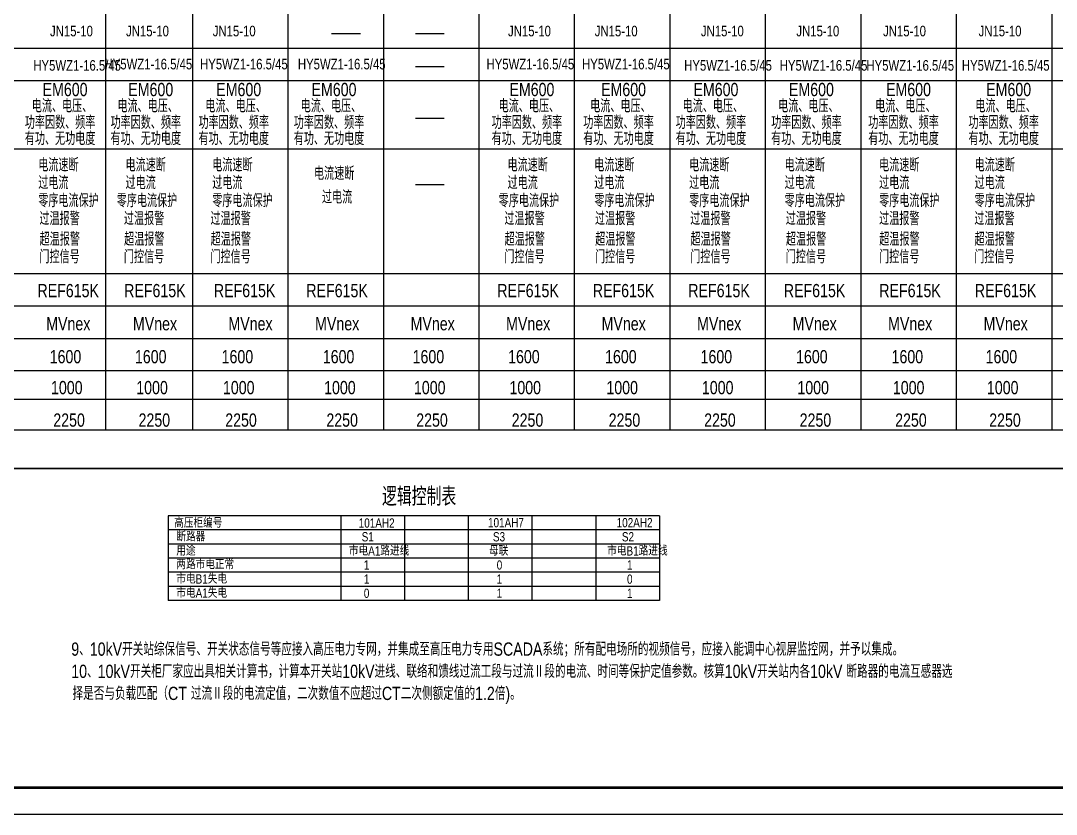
# Model space of a CAD drawing. Extents: x 562591 to 1355713, y 459382 to 835216.
# Drawn here: x 729512 to 768551, y 709699 to 739641 of the extents above; entities that cross this region are included whole.
import ezdxf

# ---------------------------------------------------------------- set-up
doc = ezdxf.new("R2010")
doc.units = 0
doc.header["$LTSCALE"] = 1000
doc.header["$MEASUREMENT"] = 0
doc.layers.add('EQUIP', color=3, linetype='Continuous')
doc.layers.add('TEL_TITLE', color=7, linetype='Continuous')
doc.styles.add('fs', font='fszk.shx', dxfattribs={"width": 0.8, "bigfont": 'hztxt.shx'})
doc.styles.add('H1', font='jrs.shx', dxfattribs={"width": 0.7, "bigfont": 'jhz.shx'})
doc.styles.add('hz', font='jrs.shx', dxfattribs={"width": 0.7, "bigfont": 'hztxt.shx'})
doc.styles.add('Lee', font='jrs.shx', dxfattribs={"bigfont": 'hztxt.shx'})

msp = doc.modelspace()

# ---------------------------------------------------------------- linework, layer by layer
at = {"color": 7}
for p, q in [((732714, 765378), (732714, 724195)), ((735982, 765378), (735982, 724195)), ((735982, 765378), (735982, 724195)), ((735982, 765378), (735982, 724195)), ((735982, 765378), (735982, 724195)), ((739582, 765378), (739582, 724195)), ((739582, 765378), (739582, 724195)), ((739582, 765378), (739582, 724195)), ((739582, 765378), (739582, 724195)), ((743182, 765378), (743182, 724195)), ((743182, 765378), (743182, 724195)), ((746782, 765378), (746782, 724195)), ((746782, 765378), (746782, 724195)), ((746782, 765378), (746782, 724195)), ((746782, 765378), (746782, 724195)), ((750382, 765378), (750382, 724195)), ((750382, 765378), (750382, 724195)), ((753982, 765378), (753982, 724195)), ((753982, 765378), (753982, 724195)), ((757582, 765378), (757582, 724195)), ((757582, 765378), (757582, 724195)), ((761182, 765378), (761182, 724195)), ((761182, 765378), (761182, 724195)), ((761182, 765378), (761182, 724195)), ((761182, 765378), (761182, 724195)), ((764782, 765378), (764782, 724195)), ((768382, 765378), (768382, 724195)), ((768382, 765378), (768382, 724195)), ((741230, 739162), (742317, 739162)), ((741230, 739162), (742317, 739162)), ((744390, 739162), (745476, 739162)), ((744390, 739162), (745476, 739162)), ((775582, 738592), (700978, 738592)), ((744390, 737916), (745476, 737916)), ((744390, 737916), (745476, 737916)), ((775582, 737367), (700978, 737367)), ((744390, 735963), (745476, 735963)), ((744390, 735963), (745476, 735963)), ((775582, 734794), (700978, 734794)), ((775582, 734794), (700978, 734794)), ((744390, 733465), (745476, 733465)), ((744390, 733465), (745476, 733465)), ((700978, 730102), (775582, 730102)), ((700978, 730102), (775582, 730102)), ((700978, 728877), (775582, 728877)), ((700978, 728877), (775582, 728877)), ((700978, 727653), (775582, 727653)), ((700978, 727653), (775582, 727653)), ((700978, 727653), (775582, 727653)), ((700978, 727653), (775582, 727653)), ((775582, 726428), (700978, 726428)), ((775582, 726428), (700978, 726428)), ((775582, 725348), (700978, 725348)), ((775582, 725348), (700978, 725348)), ((775582, 724195), (700978, 724195)), ((775582, 724195), (700978, 724195))]:
    msp.add_line(p, q, dxfattribs=at)
at = {"color": 7, "linetype": 'Continuous', "lineweight": -3}
for p, q in [((753589, 720962), (735068, 720962)), ((735068, 720962), (735068, 717764)), ((753589, 720962), (735068, 720962)), ((735068, 720962), (735068, 717764)), ((741578, 720962), (741578, 717764)), ((741578, 720962), (741578, 717764)), ((741578, 720962), (741578, 717764)), ((741578, 720962), (741578, 717764)), ((743980, 720962), (743980, 717764)), ((743980, 720962), (743980, 717764)), ((746382, 720962), (746382, 717764)), ((746382, 720962), (746382, 717764)), ((748784, 720962), (748784, 717764)), ((748784, 720962), (748784, 717764)), ((751187, 720962), (751187, 717764)), ((751187, 720962), (751187, 717764)), ((753589, 720962), (753589, 717764)), ((753589, 720962), (753589, 717764)), ((753589, 720429), (735068, 720429)), ((753589, 720429), (735068, 720429)), ((753589, 719896), (735068, 719896)), ((753589, 719896), (735068, 719896)), ((753589, 719363), (735068, 719363)), ((753589, 719363), (735068, 719363)), ((753589, 718830), (735068, 718830)), ((753589, 718830), (735068, 718830)), ((753589, 718830), (735068, 718830)), ((753589, 718830), (735068, 718830)), ((753589, 718830), (735068, 718830)), ((753589, 718830), (735068, 718830)), ((753589, 718297), (735068, 718297)), ((753589, 718297), (735068, 718297)), ((753589, 717764), (735068, 717764)), ((753589, 717764), (735068, 717764))]:
    msp.add_line(p, q, dxfattribs=at)
at = {"color": 7, "const_width": 60}
msp.add_lwpolyline([(700978, 765378), (775582, 765378), (775582, 722749), (700978, 722749)], close=True, dxfattribs=at)
at = {"layer": 'TEL_TITLE'}
msp.add_lwpolyline([(691220, 709699), (796320, 709699), (796320, 769099), (691220, 769099)], close=True, dxfattribs=at)
at = {"layer": 'TEL_TITLE', "const_width": 100}
msp.add_lwpolyline([(693720, 710699), (795320, 710699), (795320, 768099), (693720, 768099)], close=True, dxfattribs=at)

# ---------------------------------------------------------------- texts
at = {"color": 7, "width": 0.8}
for s, height, style, p in [('JN15-10', 400, 'H1', (730617, 739051)), ('JN15-10', 400, 'H1', (730617, 739051)), ('JN15-10', 400, 'H1', (733483, 739051)), ('JN15-10', 400, 'H1', (733483, 739051)), ('JN15-10', 400, 'H1', (736751, 739051)), ('JN15-10', 400, 'H1', (736751, 739051)), ('JN15-10', 400, 'H1', (747883, 739051)), ('JN15-10', 400, 'H1', (747883, 739051)), ('JN15-10', 400, 'H1', (751151, 739051)), ('JN15-10', 400, 'H1', (751151, 739051)), ('JN15-10', 400, 'H1', (755153, 739051)), ('JN15-10', 400, 'H1', (755153, 739051)), ('JN15-10', 400, 'H1', (758753, 739051)), ('JN15-10', 400, 'H1', (758753, 739051)), ('JN15-10', 400, 'H1', (762021, 739051)), ('JN15-10', 400, 'H1', (762021, 739051)), ('JN15-10', 400, 'H1', (765621, 739051)), ('JN15-10', 400, 'H1', (765621, 739051)), ('HY5WZ1-16.5/45', 400, 'H1', (729987, 737755)), ('HY5WZ1-16.5/45', 400, 'H1', (729987, 737755)), ('HY5WZ1-16.5/45', 400, 'H1', (732672, 737804)), ('HY5WZ1-16.5/45', 400, 'H1', (732672, 737804)), ('HY5WZ1-16.5/45', 400, 'H1', (736272, 737804)), ('HY5WZ1-16.5/45', 400, 'H1', (736272, 737804)), ('HY5WZ1-16.5/45', 400, 'H1', (739961, 737804)), ('HY5WZ1-16.5/45', 400, 'H1', (739961, 737804)), ('HY5WZ1-16.5/45', 400, 'H1', (747072, 737804)), ('HY5WZ1-16.5/45', 400, 'H1', (747072, 737804)), ('HY5WZ1-16.5/45', 400, 'H1', (750672, 737804)), ('HY5WZ1-16.5/45', 400, 'H1', (750672, 737804)), ('HY5WZ1-16.5/45', 400, 'H1', (754524, 737755)), ('HY5WZ1-16.5/45', 400, 'H1', (754524, 737755)), ('HY5WZ1-16.5/45', 400, 'H1', (758124, 737755)), ('HY5WZ1-16.5/45', 400, 'H1', (758124, 737755)), ('HY5WZ1-16.5/45', 400, 'H1', (761392, 737755)), ('HY5WZ1-16.5/45', 400, 'H1', (761392, 737755)), ('HY5WZ1-16.5/45', 400, 'H1', (764992, 737755)), ('HY5WZ1-16.5/45', 400, 'H1', (764992, 737755)), ('EM600', 500, 'H1', (730337, 736794)), ('EM600', 500, 'H1', (730337, 736794)), ('EM600', 500, 'H1', (733567, 736794)), ('EM600', 500, 'H1', (733567, 736794)), ('EM600', 500, 'H1', (736883, 736794)), ('EM600', 500, 'H1', (736883, 736794)), ('EM600', 500, 'H1', (740475, 736794)), ('EM600', 500, 'H1', (740475, 736794)), ('EM600', 500, 'H1', (747935, 736794)), ('EM600', 500, 'H1', (747935, 736794)), ('EM600', 500, 'H1', (751389, 736794)), ('EM600', 500, 'H1', (751389, 736794)), ('EM600', 500, 'H1', (754873, 736794)), ('EM600', 500, 'H1', (754873, 736794)), ('EM600', 500, 'H1', (758473, 736794)), ('EM600', 500, 'H1', (758473, 736794)), ('EM600', 500, 'H1', (762132, 736794)), ('EM600', 500, 'H1', (762132, 736794)), ('EM600', 500, 'H1', (765908, 736794)), ('EM600', 500, 'H1', (765908, 736794)), ('电流、电压、', 500, 'H1', (729929, 736178)), ('电流、电压、', 500, 'H1', (729929, 736178)), ('电流、电压、', 500, 'H1', (733159, 736178)), ('电流、电压、', 500, 'H1', (733159, 736178)), ('电流、电压、', 500, 'H1', (736475, 736178)), ('电流、电压、', 500, 'H1', (736475, 736178)), ('电流、电压、', 500, 'H1', (740067, 736178)), ('电流、电压、', 500, 'H1', (740067, 736178)), ('电流、电压、', 500, 'H1', (747527, 736178)), ('电流、电压、', 500, 'H1', (747527, 736178)), ('电流、电压、', 500, 'H1', (750981, 736178)), ('电流、电压、', 500, 'H1', (750981, 736178)), ('电流、电压、', 500, 'H1', (754465, 736178)), ('电流、电压、', 500, 'H1', (754465, 736178)), ('电流、电压、', 500, 'H1', (758065, 736178)), ('电流、电压、', 500, 'H1', (758065, 736178)), ('电流、电压、', 500, 'H1', (761724, 736178)), ('电流、电压、', 500, 'H1', (761724, 736178)), ('电流、电压、', 500, 'H1', (765500, 736178)), ('电流、电压、', 500, 'H1', (765500, 736178)), ('功率因数、频率', 500, 'H1', (729666, 735552)), ('功率因数、频率', 500, 'H1', (729666, 735552)), ('功率因数、频率', 500, 'H1', (732896, 735552)), ('功率因数、频率', 500, 'H1', (732896, 735552)), ('功率因数、频率', 500, 'H1', (736212, 735552)), ('功率因数、频率', 500, 'H1', (736212, 735552)), ('功率因数、频率', 500, 'H1', (739804, 735552)), ('功率因数、频率', 500, 'H1', (739804, 735552)), ('功率因数、频率', 500, 'H1', (747264, 735552)), ('功率因数、频率', 500, 'H1', (747264, 735552)), ('功率因数、频率', 500, 'H1', (750718, 735552)), ('功率因数、频率', 500, 'H1', (750718, 735552)), ('功率因数、频率', 500, 'H1', (754202, 735552)), ('功率因数、频率', 500, 'H1', (754202, 735552)), ('功率因数、频率', 500, 'H1', (757802, 735552)), ('功率因数、频率', 500, 'H1', (757802, 735552)), ('功率因数、频率', 500, 'H1', (761461, 735552)), ('功率因数、频率', 500, 'H1', (761461, 735552)), ('功率因数、频率', 500, 'H1', (765237, 735552)), ('功率因数、频率', 500, 'H1', (765237, 735552)), ('有功、无功电度', 500, 'H1', (729666, 734947)), ('有功、无功电度', 500, 'H1', (729666, 734947)), ('有功、无功电度', 500, 'H1', (732896, 734947)), ('有功、无功电度', 500, 'H1', (732896, 734947)), ('有功、无功电度', 500, 'H1', (736212, 734947)), ('有功、无功电度', 500, 'H1', (736212, 734947)), ('有功、无功电度', 500, 'H1', (739804, 734947)), ('有功、无功电度', 500, 'H1', (739804, 734947)), ('有功、无功电度', 500, 'H1', (747264, 734947)), ('有功、无功电度', 500, 'H1', (747264, 734947)), ('有功、无功电度', 500, 'H1', (750718, 734947)), ('有功、无功电度', 500, 'H1', (750718, 734947)), ('有功、无功电度', 500, 'H1', (754202, 734947)), ('有功、无功电度', 500, 'H1', (754202, 734947)), ('有功、无功电度', 500, 'H1', (757802, 734947)), ('有功、无功电度', 500, 'H1', (757802, 734947)), ('有功、无功电度', 500, 'H1', (761461, 734947)), ('有功、无功电度', 500, 'H1', (761461, 734947)), ('有功、无功电度', 500, 'H1', (765237, 734947)), ('有功、无功电度', 500, 'H1', (765237, 734947)), ('电流速断', 500, 'H1', (730174, 733950)), ('电流速断', 500, 'H1', (730174, 733950)), ('电流速断', 500, 'H1', (733464, 733950)), ('电流速断', 500, 'H1', (733464, 733950)), ('电流速断', 500, 'H1', (736732, 733950)), ('电流速断', 500, 'H1', (736732, 733950)), ('电流速断', 500, 'H1', (747864, 733950)), ('电流速断', 500, 'H1', (747864, 733950)), ('电流速断', 500, 'H1', (751132, 733950)), ('电流速断', 500, 'H1', (751132, 733950)), ('电流速断', 500, 'H1', (754710, 733950)), ('电流速断', 500, 'H1', (754710, 733950)), ('电流速断', 500, 'H1', (758310, 733950)), ('电流速断', 500, 'H1', (758310, 733950)), ('电流速断', 500, 'H1', (761871, 733950)), ('电流速断', 500, 'H1', (761871, 733950)), ('电流速断', 500, 'H1', (765471, 733950)), ('电流速断', 500, 'H1', (765471, 733950)), ('电流速断', 500, 'H1', (740568, 733630)), ('电流速断', 500, 'H1', (740568, 733630)), ('过电流', 500, 'H1', (730174, 733278)), ('过电流', 500, 'H1', (730174, 733278)), ('过电流', 500, 'H1', (733464, 733278)), ('过电流', 500, 'H1', (733464, 733278)), ('过电流', 500, 'H1', (736732, 733278)), ('过电流', 500, 'H1', (736732, 733278)), ('过电流', 500, 'H1', (747864, 733278)), ('过电流', 500, 'H1', (747864, 733278)), ('过电流', 500, 'H1', (751132, 733278)), ('过电流', 500, 'H1', (751132, 733278)), ('过电流', 500, 'H1', (754710, 733278)), ('过电流', 500, 'H1', (754710, 733278)), ('过电流', 500, 'H1', (758310, 733278)), ('过电流', 500, 'H1', (758310, 733278)), ('过电流', 500, 'H1', (761871, 733278)), ('过电流', 500, 'H1', (761871, 733278)), ('过电流', 500, 'H1', (765471, 733278)), ('过电流', 500, 'H1', (765471, 733278)), ('零序电流保护', 500, 'H1', (730174, 732605)), ('零序电流保护', 500, 'H1', (730174, 732605)), ('零序电流保护', 500, 'H1', (733132, 732605)), ('零序电流保护', 500, 'H1', (733132, 732605)), ('零序电流保护', 500, 'H1', (736732, 732605)), ('零序电流保护', 500, 'H1', (736732, 732605)), ('过电流', 500, 'H1', (740869, 732736)), ('过电流', 500, 'H1', (740869, 732736)), ('零序电流保护', 500, 'H1', (747532, 732605)), ('零序电流保护', 500, 'H1', (747532, 732605)), ('零序电流保护', 500, 'H1', (751132, 732605)), ('零序电流保护', 500, 'H1', (751132, 732605)), ('零序电流保护', 500, 'H1', (754710, 732605)), ('零序电流保护', 500, 'H1', (754710, 732605)), ('零序电流保护', 500, 'H1', (758310, 732605)), ('零序电流保护', 500, 'H1', (758310, 732605)), ('零序电流保护', 500, 'H1', (761871, 732605)), ('零序电流保护', 500, 'H1', (761871, 732605)), ('零序电流保护', 500, 'H1', (765471, 732605)), ('零序电流保护', 500, 'H1', (765471, 732605)), ('过温报警', 500, 'H1', (730217, 731926)), ('过温报警', 500, 'H1', (730217, 731926)), ('过温报警', 500, 'H1', (733403, 731926)), ('过温报警', 500, 'H1', (733403, 731926)), ('过温报警', 500, 'H1', (736665, 731926)), ('过温报警', 500, 'H1', (736665, 731926)), ('过温报警', 500, 'H1', (747746, 731926)), ('过温报警', 500, 'H1', (747746, 731926)), ('过温报警', 500, 'H1', (751162, 731926)), ('过温报警', 500, 'H1', (751162, 731926)), ('过温报警', 500, 'H1', (754753, 731926)), ('过温报警', 500, 'H1', (754753, 731926)), ('过温报警', 500, 'H1', (758353, 731926)), ('过温报警', 500, 'H1', (758353, 731926)), ('过温报警', 500, 'H1', (761871, 731926)), ('过温报警', 500, 'H1', (761871, 731926)), ('过温报警', 500, 'H1', (765462, 731926)), ('过温报警', 500, 'H1', (765462, 731926)), ('超温报警', 500, 'H1', (730224, 731149)), ('超温报警', 500, 'H1', (730224, 731149)), ('超温报警', 500, 'H1', (733410, 731149)), ('超温报警', 500, 'H1', (733410, 731149)), ('超温报警', 500, 'H1', (736672, 731149)), ('超温报警', 500, 'H1', (736672, 731149)), ('超温报警', 500, 'H1', (747753, 731149)), ('超温报警', 500, 'H1', (747753, 731149)), ('超温报警', 500, 'H1', (751169, 731149)), ('超温报警', 500, 'H1', (751169, 731149)), ('超温报警', 500, 'H1', (754760, 731149)), ('超温报警', 500, 'H1', (754760, 731149)), ('超温报警', 500, 'H1', (758360, 731149)), ('超温报警', 500, 'H1', (758360, 731149)), ('超温报警', 500, 'H1', (761878, 731149)), ('超温报警', 500, 'H1', (761878, 731149)), ('超温报警', 500, 'H1', (765469, 731149)), ('超温报警', 500, 'H1', (765469, 731149)), ('门控信号', 500, 'H1', (730216, 730487)), ('门控信号', 500, 'H1', (730216, 730487)), ('门控信号', 500, 'H1', (733401, 730487)), ('门控信号', 500, 'H1', (733401, 730487)), ('门控信号', 500, 'H1', (736664, 730487)), ('门控信号', 500, 'H1', (736664, 730487)), ('门控信号', 500, 'H1', (747745, 730487)), ('门控信号', 500, 'H1', (747745, 730487)), ('门控信号', 500, 'H1', (751161, 730487)), ('门控信号', 500, 'H1', (751161, 730487)), ('门控信号', 500, 'H1', (754752, 730487)), ('门控信号', 500, 'H1', (754752, 730487)), ('门控信号', 500, 'H1', (758352, 730487)), ('门控信号', 500, 'H1', (758352, 730487)), ('门控信号', 500, 'H1', (761870, 730487)), ('门控信号', 500, 'H1', (761870, 730487)), ('门控信号', 500, 'H1', (765460, 730487)), ('门控信号', 500, 'H1', (765460, 730487)), ('REF615K', 500, 'H1', (730142, 729208)), ('REF615K', 500, 'H1', (730142, 729208)), ('REF615K', 500, 'H1', (733410, 729208)), ('REF615K', 500, 'H1', (733410, 729208)), ('REF615K', 500, 'H1', (736793, 729208)), ('REF615K', 500, 'H1', (736793, 729208)), ('REF615K', 500, 'H1', (740278, 729208)), ('REF615K', 500, 'H1', (740278, 729208)), ('REF615K', 500, 'H1', (747478, 729208)), ('REF615K', 500, 'H1', (747478, 729208)), ('REF615K', 500, 'H1', (751078, 729208)), ('REF615K', 500, 'H1', (751078, 729208)), ('REF615K', 500, 'H1', (754678, 729208)), ('REF615K', 500, 'H1', (754678, 729208)), ('REF615K', 500, 'H1', (758278, 729208)), ('REF615K', 500, 'H1', (758278, 729208)), ('REF615K', 500, 'H1', (761878, 729208)), ('REF615K', 500, 'H1', (761878, 729208)), ('REF615K', 500, 'H1', (765478, 729208)), ('REF615K', 500, 'H1', (765478, 729208)), ('MVnex', 500, 'H1', (730473, 727959)), ('MVnex', 500, 'H1', (730473, 727959)), ('MVnex', 500, 'H1', (733742, 727959)), ('MVnex', 500, 'H1', (733742, 727959)), ('MVnex', 500, 'H1', (737342, 727959)), ('MVnex', 500, 'H1', (737342, 727959)), ('MVnex', 500, 'H1', (740610, 727959)), ('MVnex', 500, 'H1', (740610, 727959)), ('MVnex', 500, 'H1', (744210, 727959)), ('MVnex', 500, 'H1', (744210, 727959)), ('MVnex', 500, 'H1', (747810, 727959)), ('MVnex', 500, 'H1', (747810, 727959)), ('MVnex', 500, 'H1', (751410, 727959)), ('MVnex', 500, 'H1', (751410, 727959)), ('MVnex', 500, 'H1', (755010, 727959)), ('MVnex', 500, 'H1', (755010, 727959)), ('MVnex', 500, 'H1', (758610, 727959)), ('MVnex', 500, 'H1', (758610, 727959)), ('MVnex', 500, 'H1', (762210, 727959)), ('MVnex', 500, 'H1', (762210, 727959)), ('MVnex', 500, 'H1', (765810, 727959)), ('MVnex', 500, 'H1', (765810, 727959)), ('1600', 500, 'H1', (730605, 726715)), ('1600', 500, 'H1', (730605, 726715)), ('1600', 500, 'H1', (733818, 726715)), ('1600', 500, 'H1', (733818, 726715)), ('1600', 500, 'H1', (737086, 726715)), ('1600', 500, 'H1', (737086, 726715)), ('1600', 500, 'H1', (740900, 726715)), ('1600', 500, 'H1', (740900, 726715)), ('1600', 500, 'H1', (744286, 726715)), ('1600', 500, 'H1', (744286, 726715)), ('1600', 500, 'H1', (747886, 726715)), ('1600', 500, 'H1', (747886, 726715)), ('1600', 500, 'H1', (751541, 726715)), ('1600', 500, 'H1', (751541, 726715)), ('1600', 500, 'H1', (755141, 726715)), ('1600', 500, 'H1', (755141, 726715)), ('1600', 500, 'H1', (758741, 726715)), ('1600', 500, 'H1', (758741, 726715)), ('1600', 500, 'H1', (762341, 726715)), ('1600', 500, 'H1', (762341, 726715)), ('1600', 500, 'H1', (765886, 726715)), ('1600', 500, 'H1', (765886, 726715)), ('1000', 500, 'H1', (730654, 725548)), ('1000', 500, 'H1', (730654, 725548)), ('1000', 500, 'H1', (733868, 725548)), ('1000', 500, 'H1', (733868, 725548)), ('1000', 500, 'H1', (737136, 725548)), ('1000', 500, 'H1', (737136, 725548)), ('1000', 500, 'H1', (740949, 725548)), ('1000', 500, 'H1', (740949, 725548)), ('1000', 500, 'H1', (744336, 725548)), ('1000', 500, 'H1', (744336, 725548)), ('1000', 500, 'H1', (747936, 725548)), ('1000', 500, 'H1', (747936, 725548)), ('1000', 500, 'H1', (751591, 725548)), ('1000', 500, 'H1', (751591, 725548)), ('1000', 500, 'H1', (755191, 725548)), ('1000', 500, 'H1', (755191, 725548)), ('1000', 500, 'H1', (758791, 725548)), ('1000', 500, 'H1', (758791, 725548)), ('1000', 500, 'H1', (762391, 725548)), ('1000', 500, 'H1', (762391, 725548)), ('1000', 500, 'H1', (765936, 725548)), ('1000', 500, 'H1', (765936, 725548)), ('2250', 500, 'H1', (730740, 724323)), ('2250', 500, 'H1', (730740, 724323)), ('2250', 500, 'H1', (733954, 724323)), ('2250', 500, 'H1', (733954, 724323)), ('2250', 500, 'H1', (737222, 724323)), ('2250', 500, 'H1', (737222, 724323)), ('2250', 500, 'H1', (741035, 724323)), ('2250', 500, 'H1', (741035, 724323)), ('2250', 500, 'H1', (744422, 724323)), ('2250', 500, 'H1', (744422, 724323)), ('2250', 500, 'H1', (748022, 724323)), ('2250', 500, 'H1', (748022, 724323)), ('2250', 500, 'H1', (751676, 724323)), ('2250', 500, 'H1', (751676, 724323)), ('2250', 500, 'H1', (755276, 724323)), ('2250', 500, 'H1', (755276, 724323)), ('2250', 500, 'H1', (758876, 724323)), ('2250', 500, 'H1', (758876, 724323)), ('2250', 500, 'H1', (762476, 724323)), ('2250', 500, 'H1', (762476, 724323)), ('2250', 500, 'H1', (766022, 724323)), ('2250', 500, 'H1', (766022, 724323)), ('9、10kV开关站综保信号、开关状态信号等应接入高压电力专网，并集成至高压电力专用SCADA系统；所有配电场所的视频信号，应接入能调中心视屏监控网，并予以集成。', 500, 'Lee', (731418, 715682)), ('9、10kV开关站综保信号、开关状态信号等应接入高压电力专网，并集成至高压电力专用SCADA系统；所有配电场所的视频信号，应接入能调中心视屏监控网，并予以集成。', 500, 'Lee', (731418, 715682)), ('10、10kV开关柜厂家应出具相关计算书，计算本开关站10kV进线、联络和馈线过流工段与过流Ⅱ段的电流、时间等保护定值参数。核算10kV开关站内各10kV 断路器的电流互感器选', 500, 'Lee', (731418, 714844)), ('10、10kV开关柜厂家应出具相关计算书，计算本开关站10kV进线、联络和馈线过流工段与过流Ⅱ段的电流、时间等保护定值参数。核算10kV开关站内各10kV 断路器的电流互感器选', 500, 'Lee', (731418, 714844)), ('择是否与负载匹配（CT 过流Ⅱ段的电流定值，二次数值不应超过CT二次侧额定值的1.2倍)。', 500, 'Lee', (731466, 714011)), ('择是否与负载匹配（CT 过流Ⅱ段的电流定值，二次数值不应超过CT二次侧额定值的1.2倍)。', 500, 'Lee', (731466, 714011))]:
    msp.add_text(s, height=height, dxfattribs=dict(at, style=style)).set_placement(p)
at = {"color": 7, "linetype": 'Continuous', "lineweight": -3, "style": 'hz', "width": 0.8}
msp.add_text('逻辑控制表', height=700, dxfattribs=at).set_placement((743131, 721337))
msp.add_text('逻辑控制表', height=700, dxfattribs=at).set_placement((743131, 721337))
at = {"layer": 'EQUIP', "color": 0, "linetype": 'Continuous', "lineweight": -3, "style": 'fs', "width": 0.8}
for s, p in [('高压柜编号', (735297, 720515)), ('高压柜编号', (735297, 720515)), ('101AH2', (742254, 720515)), ('101AH2', (742254, 720515)), ('101AH7', (747128, 720528)), ('101AH7', (747128, 720528)), ('102AH2', (751977, 720528)), ('102AH2', (751977, 720528)), ('断路器', (735378, 719995)), ('断路器', (735378, 719995)), ('S1', (742366, 719995)), ('S1', (742366, 719995)), ('S3', (747314, 719995)), ('S3', (747314, 719995)), ('S2', (752174, 719995)), ('S2', (752174, 719995)), ('用途', (735378, 719462)), ('用途', (735378, 719462)), ('市电A1路进线', (741883, 719462)), ('市电A1路进线', (741883, 719462)), ('母联', (747165, 719462)), ('母联', (747165, 719462)), ('市电B1路进线', (751621, 719462)), ('市电B1路进线', (751621, 719462)), ('两路市电正常', (735378, 718950)), ('两路市电正常', (735378, 718950)), ('1', (742447, 718933)), ('1', (742447, 718933)), ('0', (747456, 718930)), ('0', (747456, 718930)), ('1', (752368, 718930)), ('1', (752368, 718930)), ('市电B1失电', (735378, 718403)), ('市电B1失电', (735378, 718403)), ('1', (742447, 718400)), ('1', (742447, 718400)), ('1', (747456, 718400)), ('1', (747456, 718400)), ('0', (752368, 718397)), ('0', (752368, 718397)), ('市电A1失电', (735378, 717870)), ('市电A1失电', (735378, 717870)), ('0', (742447, 717864)), ('0', (742447, 717864)), ('1', (747456, 717867)), ('1', (747456, 717867)), ('1', (752368, 717864)), ('1', (752368, 717864))]:
    msp.add_text(s, height=350, dxfattribs=at).set_placement(p)

doc.saveas('drawing.dxf')
